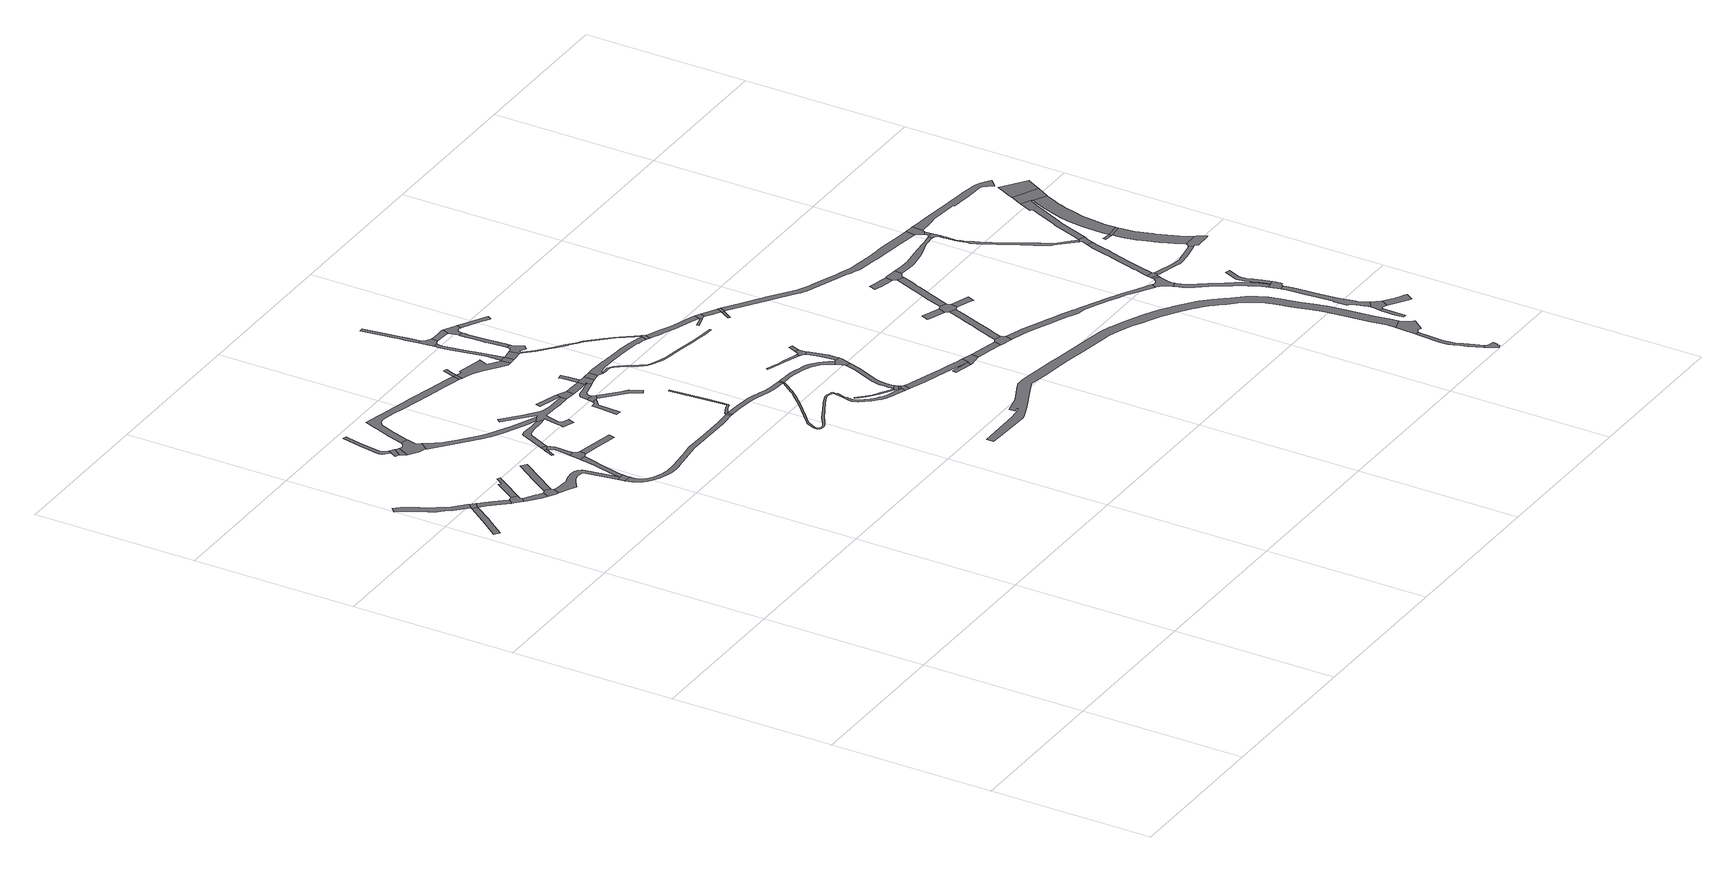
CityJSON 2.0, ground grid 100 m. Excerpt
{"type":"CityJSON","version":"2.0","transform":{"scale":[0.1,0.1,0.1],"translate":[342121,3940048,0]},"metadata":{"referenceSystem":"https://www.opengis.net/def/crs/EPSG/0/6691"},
"CityObjects":{
"road1":{"type":"Road","attributes":{"RoadStructureAttribute.sectionType":"1"},"geometry":[{"type":"MultiSurface","lod":"1","boundaries":[[[0,1,2,3,4,5,6,7,8,9,10,11,12,13,14,15,16,17,18,19,20,21,22,23,24]]]}]},
"road2":{"type":"Road","attributes":{"RoadStructureAttribute.sectionType":"1"},"geometry":[{"type":"MultiSurface","lod":"1","boundaries":[[[25,26,27,28,29,30,31,32,33,34,35,36,37,38,39,40,31,41]]]}]},
"road3":{"type":"Road","geometry":[{"type":"MultiSurface","lod":"1","boundaries":[[[31,40,24,23,41]]]}]},
"road4":{"type":"Road","geometry":[{"type":"MultiSurface","lod":"1","boundaries":[[[42,43,44,36,35,45,46,47,48]]]}]},
"road5":{"type":"Road","attributes":{"RoadStructureAttribute.sectionType":"1"},"geometry":[{"type":"MultiSurface","lod":"1","boundaries":[[[47,49,50,51,52,53,54,55,56,48]]]}]},
"road6":{"type":"Road","attributes":{"RoadStructureAttribute.sectionType":"1"},"geometry":[{"type":"MultiSurface","lod":"1","boundaries":[[[57,58,59,60,61,44,43]]]}]},
"road7":{"type":"Road","geometry":[{"type":"MultiSurface","lod":"1","boundaries":[[[62,53,52,63,64,65,66,67,68]]]}]},
"road8":{"type":"Road","attributes":{"RoadStructureAttribute.sectionType":"1"},"geometry":[{"type":"MultiSurface","lod":"1","boundaries":[[[69,70,71,72,73,74,75,76,77,78,79,80,81,82,66,65,83,84,85,86,87,88,89,90,91,92,93,94,95]]]}]},
"road9":{"type":"Road","attributes":{"RoadStructureAttribute.sectionType":"1"},"geometry":[{"type":"MultiSurface","lod":"1","boundaries":[[[67,96,97,98,99,100,101,68]]]}]},
"road10":{"type":"Road","attributes":{"RoadStructureAttribute.sectionType":"1"},"geometry":[{"type":"MultiSurface","lod":"1","boundaries":[[[102,103,104,105,106,107,108]]]}]},
"road11":{"type":"Road","geometry":[{"type":"MultiSurface","lod":"1","boundaries":[[[107,109,110,111,108]]]}]},
"road12":{"type":"Road","geometry":[{"type":"MultiSurface","lod":"1","boundaries":[[[112,113,114,69,95,94,115]]]}]},
"road13":{"type":"Road","attributes":{"RoadStructureAttribute.sectionType":"1"},"geometry":[{"type":"MultiSurface","lod":"1","boundaries":[[[102,116,117,118,119,120,121,122,123,124,125,126,127,128,103]]]}]},
"road14":{"type":"Road","geometry":[{"type":"MultiSurface","lod":"1","boundaries":[[[129,130,131,132,133,134,135,136,137,110,109,138,139,140,141]]]}]},
"road15":{"type":"Road","attributes":{"RoadStructureAttribute.sectionType":"1"},"geometry":[{"type":"MultiSurface","lod":"1","boundaries":[[[142,143,69,114,144,145,146,147,148]]]}]},
"road16":{"type":"Road","attributes":{"RoadStructureAttribute.sectionType":"1"},"geometry":[{"type":"MultiSurface","lod":"1","boundaries":[[[149,150,151,152,153,154,155]]]}]},
"road17":{"type":"Road","geometry":[{"type":"MultiSurface","lod":"1","boundaries":[[[156,157,148,147,158,159,160,161,162,163]]]}]},
"road18":{"type":"Road","attributes":{"RoadStructureAttribute.sectionType":"1"},"geometry":[{"type":"MultiSurface","lod":"1","boundaries":[[[164,165,166,167,156,163,168,169,170,171,172,155]]]}]},
"road19":{"type":"Road","geometry":[{"type":"MultiSurface","lod":"1","boundaries":[[[172,173,174,149,155]]]}]},
"road20":{"type":"Road","attributes":{"function":"3","RoadStructureAttribute.sectionType":"1"},"geometry":[{"type":"MultiSurface","lod":"1","boundaries":[[[175,176,177,178,179,180,181,182,183,184,141,140,185,186,187,188,189,190,191,192,193]]]}]},
"road21":{"type":"Road","attributes":{"RoadStructureAttribute.sectionType":"1"},"geometry":[{"type":"MultiSurface","lod":"1","boundaries":[[[194,195,196,197,160,159]]]}]},
"road22":{"type":"Road","attributes":{"RoadStructureAttribute.sectionType":"1"},"geometry":[{"type":"MultiSurface","lod":"1","boundaries":[[[198,199,200,201,202,203,204,205,206,207,208,209,210,211,212,213,214,215,174,173]]]}]},
"road23":{"type":"Road","attributes":{"RoadStructureAttribute.sectionType":"1"},"geometry":[{"type":"MultiSurface","lod":"1","boundaries":[[[216,217,218,219,220,221,222,223,224,225,226,227,228,229,230,231,232,233,234,235,236,237,238,239,240,241,242,243,244,245,246,247,248,249,250,251,252,253,254,255,256,257,258,259,260,261,262,263,264,265,266,267,112,115]]]}]},
"road24":{"type":"Road","attributes":{"RoadStructureAttribute.sectionType":"1"},"geometry":[{"type":"MultiSurface","lod":"1","boundaries":[[[268,269,270,271,272,273,274,275,276,277,278,279,134,133,280,281,282,283,284,285,286,287,288,289,290,291,292,293,294,295]]]}]},
"road25":{"type":"Road","geometry":[{"type":"MultiSurface","lod":"1","boundaries":[[[192,296,205,204,297,298,299,300,301,302,303,304,305,306,307,308,309,310,311,312,313,314,315,316,317,318,319,320,321,322,323,324,193]]]}]},
"road26":{"type":"Road","geometry":[{"type":"MultiSurface","lod":"1","boundaries":[[[325,326,327,328,329,330,331,332,333]]]}]},
"road27":{"type":"Road","attributes":{"RoadStructureAttribute.sectionType":"1"},"geometry":[{"type":"MultiSurface","lod":"1","boundaries":[[[334,335,336,337,338,339,340,341,342,343]]]}]},
"road28":{"type":"Road","geometry":[{"type":"MultiSurface","lod":"1","boundaries":[[[344,345,346,343,342,347,348]]]}]},
"road29":{"type":"Road","geometry":[{"type":"MultiSurface","lod":"1","boundaries":[[[349,325,333,314,313,350,351,352]]]}]},
"road30":{"type":"Road","geometry":[{"type":"MultiSurface","lod":"1","boundaries":[[[353,242,241,354,355]]]}]},
"road31":{"type":"Road","geometry":[{"type":"MultiSurface","lod":"1","boundaries":[[[295,294,356,357,358]]]}]},
"road32":{"type":"Road","attributes":{"RoadStructureAttribute.sectionType":"1"},"geometry":[{"type":"MultiSurface","lod":"1","boundaries":[[[359,360,361,362,363,364,346,345,365,366,367,368,369,370,371]]]}]},
"road33":{"type":"Road","attributes":{"RoadStructureAttribute.sectionType":"1"},"geometry":[{"type":"MultiSurface","lod":"1","boundaries":[[[347,372,373,374,375,376,377,378,379,380,381,348]]]}]},
"road34":{"type":"Road","attributes":{"function":"3","RoadStructureAttribute.sectionType":"1"},"geometry":[{"type":"MultiSurface","lod":"1","boundaries":[[[351,382,383,384,385,386,387,352]]]}]},
"road35":{"type":"Road","geometry":[{"type":"MultiSurface","lod":"1","boundaries":[[[357,388,389,390,391,358]]]}]},
"road36":{"type":"Road","attributes":{"RoadStructureAttribute.sectionType":"1"},"geometry":[{"type":"MultiSurface","lod":"1","boundaries":[[[392,393,394,395,396,397,398,399,400,401,402,403,404,405,406,407,353,355]]]}]},
"road37":{"type":"Road","attributes":{"RoadStructureAttribute.sectionType":"1"},"geometry":[{"type":"MultiSurface","lod":"1","boundaries":[[[408,409,410,411,412,413,357,356,414,415,416,417,418,419,420]]]}]},
"road38":{"type":"Road","geometry":[{"type":"MultiSurface","lod":"1","boundaries":[[[421,422,423,424,425,385,384,426,359,371]]]}]},
"road39":{"type":"Road","geometry":[{"type":"MultiSurface","lod":"1","boundaries":[[[427,428,429,430,385,425]]]}]},
"road40":{"type":"Road","attributes":{"RoadStructureAttribute.sectionType":"1"},"geometry":[{"type":"MultiSurface","lod":"1","boundaries":[[[354,431,432,433,434,435,436,437,438,439,440,441,442,443,444,445,446,447,448,449,450,451,452,453,454,455,456,457,458,459,460,355]]]}]},
"road41":{"type":"Road","geometry":[{"type":"MultiSurface","lod":"1","boundaries":[[[461,462,463,464,422,421]]]}]},
"road42":{"type":"Road","attributes":{"RoadStructureAttribute.sectionType":"1"},"geometry":[{"type":"MultiSurface","lod":"1","boundaries":[[[465,466,467,468,469,470,471,472,473,474,475,476,477,478,479,480,481,482,483,484,485,486,487,488,489,490,491,492,493,494,495,496,497,498,499,500,501,502,503,504,505,506,507,508,509,510,511,512,513,514,447,515,516,517,518,519,520,521,522,523,524,525,526,527,528,529,530,531,532,533,534,535,536,537,538,539,540,541,542,543,544,545,546,547,548,549,550,551,552,553,554,555,556,557,558,559,560,561,562,563,564]]]}]},
"road43":{"type":"Road","geometry":[{"type":"MultiSurface","lod":"1","boundaries":[[[565,566,567,568,408,420]]]}]},
"road44":{"type":"Road","attributes":{"RoadStructureAttribute.sectionType":"1"},"geometry":[{"type":"MultiSurface","lod":"1","boundaries":[[[567,569,570,571,572,573,574,575,576,577,578,579,580,581,582,583,584,585,568]]]}]},
"road45":{"type":"Road","geometry":[{"type":"MultiSurface","lod":"1","boundaries":[[[586,587,567,566,588]]]}]},
"road46":{"type":"Road","geometry":[{"type":"MultiSurface","lod":"1","boundaries":[[[589,579,578,590,591,592,593,594,595,596]]]}]},
"road47":{"type":"Road","attributes":{"RoadStructureAttribute.sectionType":"1"},"geometry":[{"type":"MultiSurface","lod":"1","boundaries":[[[597,598,599,600,601,602,603,604,605,606,607,608,609,610,611,612]]]}]},
"road48":{"type":"Road","attributes":{"RoadStructureAttribute.sectionType":"1"},"geometry":[{"type":"MultiSurface","lod":"1","boundaries":[[[595,613,614,615,616,617,618,619,620,621,596]]]}]},
"road49":{"type":"Road","geometry":[{"type":"MultiSurface","lod":"1","boundaries":[[[448,447,514,622,623]]]}]},
"road50":{"type":"Road","attributes":{"RoadStructureAttribute.sectionType":"1"},"geometry":[{"type":"MultiSurface","lod":"1","boundaries":[[[624,625,626,627,628,593,592,629,630,631]]]}]},
"road51":{"type":"Road","attributes":{"RoadStructureAttribute.sectionType":"1"},"geometry":[{"type":"MultiSurface","lod":"1","boundaries":[[[632,633,634,635,636,637,638,639,640,641,642,643,644,645,646,647,648]]]}]},
"road52":{"type":"Road","attributes":{"function":"3","RoadStructureAttribute.sectionType":"1"},"geometry":[{"type":"MultiSurface","lod":"1","boundaries":[[[649,650,462,461,651,652,653,654,655,656,657,658,659,660,661,662,663,664,665,666,667,668,669,670,671,672,673,674,675,676,677,678,679,680,681,682]]]}]},
"road53":{"type":"Road","geometry":[{"type":"MultiSurface","lod":"1","boundaries":[[[683,684,685,597,612,686,687]]]}]},
"road54":{"type":"Road","attributes":{"RoadStructureAttribute.sectionType":"1"},"geometry":[{"type":"MultiSurface","lod":"1","boundaries":[[[688,683,687,689]]]}]},
"road55":{"type":"Road","geometry":[{"type":"MultiSurface","lod":"1","boundaries":[[[465,564,690,691,692,693,688,689]]]}]},
"road56":{"type":"Road","geometry":[{"type":"MultiSurface","lod":"1","boundaries":[[[647,694,695,696,697,698,699,700,701,624,631,702,703,648]]]}]},
"road57":{"type":"Road","attributes":{"RoadStructureAttribute.sectionType":"1"},"geometry":[{"type":"MultiSurface","lod":"1","boundaries":[[[622,704,705,706,707,708,709,710,711,712,713,714,715,716,717,718,719,720,721,722,723,724,725,726,727,728,729,730,623]]]}]},
"road58":{"type":"Road","attributes":{"RoadStructureAttribute.sectionType":"1"},"geometry":[{"type":"MultiSurface","lod":"1","boundaries":[[[731,732,733,734,735,736,737,738,739,740,741,742,743,744,745,746,747,748,749,750,751,752,753,754,755,756,757,758,759,760,761,762,763,764,765,766,641,640,767,768,586,588]]]}]},
"road59":{"type":"Road","attributes":{"RoadStructureAttribute.sectionType":"1"},"geometry":[{"type":"MultiSurface","lod":"1","boundaries":[[[653,769,770,771,772,773,774,775,776,777,778,779,780,781,782,783,784,785,786,787,788,789,790,791,792,793,794,795,796,797,798,799,800,801,802,803,804,805,806,807,808,809,810,811,812,813,814,815,816,817,818,654]]]}]},
"road60":{"type":"Road","attributes":{"RoadStructureAttribute.sectionType":"1"},"geometry":[{"type":"MultiSurface","lod":"1","boundaries":[[[819,820,821,822,823,824,825,826,685,684,827,828,829,830,831,832,833,834,835,836,837]]]}]},
"road61":{"type":"Road","attributes":{"RoadStructureAttribute.sectionType":"1"},"geometry":[{"type":"MultiSurface","lod":"1","boundaries":[[[838,839,840,841,842,843,844,845,846,847,848,849,850,851]]]}]},
"road62":{"type":"Road","attributes":{"RoadStructureAttribute.sectionType":"1"},"geometry":[{"type":"MultiSurface","lod":"1","boundaries":[[[852,853,854,855,856,857,858,859,860,861,862,863,699,698]]]}]},
"road63":{"type":"Road","attributes":{"RoadStructureAttribute.sectionType":"1"},"geometry":[{"type":"MultiSurface","lod":"1","boundaries":[[[864,865,866,867,868,869,870,692,691,871,872,873,874,875,876]]]}]},
"road64":{"type":"Road","geometry":[{"type":"MultiSurface","lod":"1","boundaries":[[[836,877,878,879,880,881,882,883,884,717,716,885,886,837]]]}]},
"road65":{"type":"Road","geometry":[{"type":"MultiSurface","lod":"1","boundaries":[[[887,888,747,746,889,669,668,890]]]}]},
"road66":{"type":"Road","attributes":{"RoadStructureAttribute.sectionType":"1"},"geometry":[{"type":"MultiSurface","lod":"1","boundaries":[[[880,891,892,893,894,895,896,897,898,899,900,901,902,903,904,881]]]}]},
"road67":{"type":"Road","geometry":[{"type":"MultiSurface","lod":"1","boundaries":[[[905,906,907,838,851,908,909,898,897,910,911,912,913]]]}]},
"road68":{"type":"Road","geometry":[{"type":"MultiSurface","lod":"1","boundaries":[[[912,914,915,916,913]]]}]},
"road69":{"type":"Road","geometry":[{"type":"MultiSurface","lod":"1","boundaries":[[[917,918,919,920]]]}]},
"road70":{"type":"Road","attributes":{"function":"3","RoadStructureAttribute.sectionType":"1"},"geometry":[{"type":"MultiSurface","lod":"1","boundaries":[[[921,922,923,924,925,926,927,928,929,930,931,932,933,934,887,890]]]}]},
"road71":{"type":"Road","geometry":[{"type":"MultiSurface","lod":"1","boundaries":[[[864,876,920,919,935,936,937,938,939,940]]]}]},
"road72":{"type":"Road","geometry":[{"type":"MultiSurface","lod":"1","boundaries":[[[941,942,943,944]]]}]},
"road73":{"type":"Road","attributes":{"RoadStructureAttribute.sectionType":"1"},"geometry":[{"type":"MultiSurface","lod":"1","boundaries":[[[945,946,947,948,949,950,951,952,953,954,955,956,957,958,959,960,961,962,963,964,965,966,967,968,969,970,971,972,973,974,975,976,977,978,979,980,981,982,983,984,985,986,987,988,989,990,991,992,993,994,995,996,997,998,999,1000,1001,1002,1003,1004,1005,1006,1007,1008,1009,1010,1011,1012,1013,1014,1015,1016,1017,1018,1019,1020,1021,1022,1023,1024,1025,1026,1027,1028,1029,1030,1031,1032,1033,1034,1035,1036,1037,1038,1039,1040]]]}]},
"road74":{"type":"Road","geometry":[{"type":"MultiSurface","lod":"1","boundaries":[[[1041,1042,1043,1044,927,926,1045,1046,941,944]]]}]},
"road75":{"type":"Road","attributes":{"RoadStructureAttribute.sectionType":"1"},"geometry":[{"type":"MultiSurface","lod":"1","boundaries":[[[939,1047,1048,1049,1050,1051,1052,1053,1054,1055,1056,940]]]}]},
"road76":{"type":"Road","geometry":[{"type":"MultiSurface","lod":"1","boundaries":[[[1057,1058,1059,1060,1061,1062,1063,1064]]]}]},
"road77":{"type":"Road","attributes":{"function":"3","RoadStructureAttribute.sectionType":"1"},"geometry":[{"type":"MultiSurface","lod":"1","boundaries":[[[1065,1066,1044,1043,1067,1068,1069]]]}]},
"road78":{"type":"Road","geometry":[{"type":"MultiSurface","lod":"1","boundaries":[[[1070,1071,1072,1065,1069,1073,1074,1057,1064]]]}]},
"road79":{"type":"Road","geometry":[{"type":"MultiSurface","lod":"1","boundaries":[[[1075,1052,1051,1076,1077,1078,1079]]]}]},
"road80":{"type":"Road","attributes":{"RoadStructureAttribute.sectionType":"1"},"geometry":[{"type":"MultiSurface","lod":"1","boundaries":[[[1080,1081,1082,1083,1084,1085,1086,1087,1088,1089,1090,1091,1092,1075,1079]]]}]},
"road81":{"type":"Road","geometry":[{"type":"MultiSurface","lod":"1","boundaries":[[[1093,1094,1095,1096,1097]]]}]},
"road82":{"type":"Road","geometry":[{"type":"MultiSurface","lod":"1","boundaries":[[[1086,1085,1098,1099,1100,1101,1093,1097]]]}]},
"road83":{"type":"Road","geometry":[{"type":"MultiSurface","lod":"1","boundaries":[[[1098,1102,1103,1104,1099]]]}]},
"road84":{"type":"Road","attributes":{"RoadStructureAttribute.sectionType":"1"},"geometry":[{"type":"MultiSurface","lod":"1","boundaries":[[[1105,1106,1107,1108,1109,1110,1111,1112,1113,1114,1115,1116,1117,1118,1119,1120,1121,1122,1078,1077,1123,1124,1125,1126,1127,1128,1129,1130,1131,1132,1133,1134,1135,1136,1137,1138,1139,1140,1141,1142]]]}]},
"road85":{"type":"Road","attributes":{"RoadStructureAttribute.sectionType":"1"},"geometry":[{"type":"MultiSurface","lod":"1","boundaries":[[[1143,1144,1145,1146,1147,1148,1149,1150,1151,1101,1100,1152,1153,1154,1155,1156,1157,1158,1159]]]}]},
"road86":{"type":"Road","geometry":[{"type":"MultiSurface","lod":"1","boundaries":[[[1160,1161,1162,1163,1164,1165,1166,1167,1168]]]}]},
"road87":{"type":"Road","attributes":{"function":"3","RoadStructureAttribute.sectionType":"1"},"geometry":[{"type":"MultiSurface","lod":"1","boundaries":[[[1071,1169,1170,1171,1172,1173,1174,1175,1176,1177,1178,1179,1180,1181,1182,1183,1184,1185,1186,1187,1188,1189,1190,1191,1192,1193,1194,1195,1196,1197,1198,1199,1200,1201,1202,1203,1204,1205,1206,1207,1208,1209,1210,1211,1212,1213,1214,1215,1216,1072]]]}]},
"road88":{"type":"Road","geometry":[{"type":"MultiSurface","lod":"1","boundaries":[[[1217,1218,1219,1220,1221,1222,1160,1168,1143,1159]]]}]},
"road89":{"type":"Road","geometry":[{"type":"MultiSurface","lod":"1","boundaries":[[[1223,1224,1225,1226,1227,1228,1229,1230,1231,1232,1233,1234,1235]]]}]},
"road90":{"type":"Road","attributes":{"RoadStructureAttribute.sectionType":"1"},"geometry":[{"type":"MultiSurface","lod":"1","boundaries":[[[1236,1237,1238,1239,1240,1241,1242,1243,1244,1229,1228,1245,1246,1247,1248,1249,1250,1251,1252,1253]]]}]},
"road91":{"type":"Road","geometry":[{"type":"MultiSurface","lod":"1","boundaries":[[[1254,1236,1253,1255,1256,1257,1258,1259,1260,1261,1262,1040,1039]]]}]},
"road92":{"type":"Road","attributes":{"RoadStructureAttribute.sectionType":"1"},"geometry":[{"type":"MultiSurface","lod":"1","boundaries":[[[1263,1264,1265,1266,1267,1268,1269]]]}]},
"road93":{"type":"Road","attributes":{"RoadStructureAttribute.sectionType":"1"},"geometry":[{"type":"MultiSurface","lod":"1","boundaries":[[[1270,1271,1272,1273,1274,1275,1219,1218,1276,1277,1278,1279,1280,1281,1282,1283,1284,1285]]]}]},
"road94":{"type":"Road","geometry":[{"type":"MultiSurface","lod":"1","boundaries":[[[1286,1287,1288,1289,1290,1291,1292,1293,1294,1295,1296,1297,1298,1299,1300,1301,1142,1141]]]}]},
"road95":{"type":"Road","geometry":[{"type":"MultiSurface","lod":"1","boundaries":[[[1302,1303,1304,1305,1306,1307,1263,1269,1308,1309,1310,1311]]]}]},
"road96":{"type":"Road","attributes":{"RoadStructureAttribute.sectionType":"1"},"geometry":[{"type":"MultiSurface","lod":"1","boundaries":[[[1312,1313,1314,1315,1316,1317,1318,1319,1320,1321,1322,1323,1324,1325,1326,1327,1291,1290,1328,1329,1330,1331,1332,1333,1334,1335,1336,1337,1338,1339,1340,1341]]]}]},
"road97":{"type":"Road","attributes":{"RoadStructureAttribute.sectionType":"1"},"geometry":[{"type":"MultiSurface","lod":"1","boundaries":[[[1342,1296,1295,1343,1344,1345]]]}]},
"road98":{"type":"Road","attributes":{"RoadStructureAttribute.sectionType":"1"},"geometry":[{"type":"MultiSurface","lod":"1","boundaries":[[[1346,1347,1348,1349,1350,1351,1352,1353,1354,1355,1356,1357,1305,1304,1358,1359,1360,1361,1362,1363,1364,1365,1366,1367]]]}]},
"road99":{"type":"Road","geometry":[{"type":"MultiSurface","lod":"1","boundaries":[[[1368,1369,1370,1371,1372,1373,1342,1345]]]}]},
"road100":{"type":"Road","geometry":[{"type":"MultiSurface","lod":"1","boundaries":[[[1374,1375,1376,1312,1341,1377,1346,1367,1378,1379,1380,1381]]]}]},
"road101":{"type":"Road","attributes":{"RoadStructureAttribute.sectionType":"1"},"geometry":[{"type":"MultiSurface","lod":"1","boundaries":[[[1382,1383,1384,1385,1386,1387,1388,1302,1311]]]}]},
"road102":{"type":"Road","attributes":{"RoadStructureAttribute.sectionType":"1"},"geometry":[{"type":"MultiSurface","lod":"1","boundaries":[[[1389,1390,1391,1392,1393,1394,1395,1396,1397,1398,1399,1400,1401,1402,1403,1404,1405,1406,1407,1408,1409,1374,1381]]]}]},
"road103":{"type":"Road","attributes":{"RoadStructureAttribute.sectionType":"1"},"geometry":[{"type":"MultiSurface","lod":"1","boundaries":[[[1410,1411,1412,1413,1414,1415,1416,1417,1418,1373,1372,1419,1420,1421,1422,1423,1424,1425,1426,1427,1428,1429]]]}]},
"road104":{"type":"Road","geometry":[{"type":"MultiSurface","lod":"1","boundaries":[[[1284,1430,1431,1432,1433,1434,1435,1436,1437,1438,1285]]]}]},
"road105":{"type":"Road","attributes":{"RoadStructureAttribute.sectionType":"1"},"geometry":[{"type":"MultiSurface","lod":"1","boundaries":[[[1439,1437,1436,1440,1441,1442]]]}]},
"road106":{"type":"Road","geometry":[{"type":"MultiSurface","lod":"1","boundaries":[[[1443,1444,1445,1188,1187,1446,1442,1441,1447,1448]]]}]},
"road107":{"type":"Road","attributes":{"RoadStructureAttribute.sectionType":"1"},"geometry":[{"type":"MultiSurface","lod":"1","boundaries":[[[1449,1450,1451,1452,1453,1454,1455,1456,1457,1369,1368,1458,1459,1460,1461,1462,1463,1464,1465,1466,1467,1468]]]}]},
"road108":{"type":"Road","attributes":{"RoadStructureAttribute.sectionType":"1"},"geometry":[{"type":"MultiSurface","lod":"1","boundaries":[[[1469,1470,1471,1472,1473,1474,1475,1476,1477,1478,1479,1480,1481,1482,1483,1484,1433,1432,1485,1486,1487,1488,1489,1490,1491,1492,1493,1494,1495,1496,1497,1498,1499,1500,1501,1502,1503,1504,1505]]]}]},
"road109":{"type":"Road","geometry":[{"type":"MultiSurface","lod":"1","boundaries":[[[1428,1506,1507,1508,1509,1510,1469,1505,1511,1429]]]}]},
"road110":{"type":"Road","geometry":[{"type":"MultiSurface","lod":"1","boundaries":[[[1512,1513,1514,1515,1516]]]}]},
"road111":{"type":"Road","geometry":[{"type":"MultiSurface","lod":"1","boundaries":[[[1517,1516,1515,1518,1519]]]}]},
"road112":{"type":"Road","attributes":{"function":"3","RoadStructureAttribute.sectionType":"1"},"geometry":[{"type":"MultiSurface","lod":"1","boundaries":[[[1518,1520,1521,1522,1523,1524,1525,1526,1527,1528,1529,1530,1531,1532,1533,1534,1535,1536,1537,1538,1539,1540,1541,1519]]]}]},
"road113":{"type":"Road","geometry":[{"type":"MultiSurface","lod":"1","boundaries":[[[1542,1543,1544,1545,1532,1531,1546,1547,1548,1468,1467,1549,1550,1551]]]}]},
"road114":{"type":"Road","attributes":{"RoadStructureAttribute.sectionType":"1"},"geometry":[{"type":"MultiSurface","lod":"1","boundaries":[[[1552,1553,1554,1555,1556,1557,1558,1559,1560,1509,1508,1561,1562,1563,1564,1565,1566,1567,1568]]]}]},
"road115":{"type":"Road","attributes":{"function":"3","RoadStructureAttribute.sectionType":"1"},"geometry":[{"type":"MultiSurface","lod":"1","boundaries":[[[1569,1570,1571,1572,1573,1574,1575,1576,1577,1578,1579,1580,1581,1582,1583,1584,1448,1447,1585,1586,1587,1588,1589,1590,1591,1592,1593,1594,1595,1596,1597,1598,1599]]]}]},
"road116":{"type":"Road","attributes":{"function":"3","RoadStructureAttribute.sectionType":"1"},"geometry":[{"type":"MultiSurface","lod":"1","boundaries":[[[1600,1601,1602,1603,1604,1605,1606,1607,1608,1609,1610,1611,1612,1516,1517,1613,1614,1615,1616,1617,1618,1619,1620,1621,1622,1623]]]}]},
"road117":{"type":"Road","geometry":[{"type":"MultiSurface","lod":"1","boundaries":[[[1624,1625,1626,1627,1568,1567,1628,1629,1600,1623]]]}]},
"road118":{"type":"Road","attributes":{"RoadStructureAttribute.sectionType":"1"},"geometry":[{"type":"MultiSurface","lod":"1","boundaries":[[[1630,1631,1632,1626,1625,1633,1634,1635]]]}]}
},
"vertices":[
[270,4018,0],[207,4078,0],[192,4096,0],[179,4112,0],[159,4143,0],[134,4184,0],[111,4228,0],[88,4274,0],[66,4308,0],[61,4315,0],[47,4334,0],[32,4352,0],[4,4323,0],[16,4309,0],[33,4285,0],[52,4251,0],[54,4246,0],[73,4208,0],[95,4161,0],[120,4118,0],[132,4105,0],[147,4088,0],[177,4051,0],[248,3982,0],[278,4010,0],
[162,3862,0],[135,3827,0],[61,3731,0],[92,3708,0],[165,3804,0],[192,3839,0],[274,3954,0],[307,3921,0],[326,3900,0],[401,3817,0],[402,3816,0],[430,3845,0],[370,3911,0],[337,3948,0],[308,3977,0],[304,3982,0],[244,3976,0],
[476,3806,0],[488,3825,0],[455,3848,0],[412,3807,0],[449,3770,0],[452,3767,0],[478,3793,0],
[465,3753,0],[501,3724,0],[539,3699,0],[565,3684,0],[586,3719,0],[560,3736,0],[545,3746,0],[489,3782,0],
[569,3946,0],[608,4005,0],[592,4016,0],[559,3968,0],[543,3979,0],
[606,3727,0],[587,3670,0],[614,3655,0],[627,3650,0],[647,3692,0],[646,3710,0],[612,3735,0],
[943,3449,0],[929,3540,0],[913,3647,0],[906,3664,0],[888,3682,0],[872,3692,0],[860,3695,0],[844,3696,0],[800,3691,0],[772,3683,0],[755,3677,0],[741,3676,0],[684,3681,0],[656,3687,0],[687,3620,0],[733,3598,0],[750,3611,0],[772,3626,0],[803,3643,0],[831,3651,0],[859,3650,0],[875,3648,0],[884,3639,0],[900,3535,0],[913,3443,0],[914,3442,0],[943,3448,0],
[659,3730,0],[717,3816,0],[810,3952,0],[776,3976,0],[683,3841,0],[614,3738,0],
[563,4677,0],[547,4655,0],[543,4649,0],[527,4617,0],[535,4614,0],[551,4606,0],[589,4658,0],
[573,4569,0],[614,4642,0],[605,4646,0],
[970,3402,0],[970,3408,0],[973,3444,0],[921,3403,0],
[561,4678,0],[548,4692,0],[539,4705,0],[536,4724,0],[552,4835,0],[564,4892,0],[578,4954,0],[552,4959,0],[530,4841,0],[509,4726,0],[506,4706,0],[510,4690,0],[520,4677,0],
[705,4579,0],[701,4595,0],[709,4624,0],[715,4649,0],[715,4650,0],[668,4661,0],[661,4649,0],[646,4639,0],[629,4633,0],[634,4528,0],[672,4518,0],[678,4513,0],[719,4561,0],
[983,3630,0],[949,3486,0],[978,3481,0],[1012,3623,0],[1015,3634,0],[1039,3725,0],[1002,3731,0],
[990,3949,0],[983,3935,0],[976,3921,0],[959,3886,0],[973,3879,0],[995,3923,0],[1005,3942,0],
[1013,3799,0],[1005,3748,0],[1050,3729,0],[1067,3735,0],[1075,3774,0],[1065,3776,0],[1049,3797,0],[1047,3800,0],
[1011,3928,0],[1019,3910,0],[1021,3896,0],[1016,3840,0],[1046,3839,0],[1051,3896,0],[1048,3918,0],[1038,3941,0],[1032,3954,0],
[1034,3962,0],[1003,3977,0],
[1208,4197,0],[1124,4235,0],[1049,4271,0],[997,4300,0],[958,4328,0],[886,4383,0],[851,4410,0],[787,4467,0],[760,4501,0],[741,4525,0],[688,4503,0],[828,4382,0],[936,4298,0],[977,4268,0],[1032,4238,0],[1108,4201,0],[1195,4163,0],[1240,4146,0],[1283,4164,0],
[1171,3714,0],[1301,3688,0],[1309,3727,0],[1181,3753,0],
[1094,4089,0],[1108,4099,0],[1122,4104,0],[1136,4107,0],[1153,4109,0],[1229,4109,0],[1271,4114,0],[1231,4138,0],[1209,4137,0],[1175,4137,0],[1167,4138,0],[1124,4141,0],[1106,4141,0],[1089,4139,0],[1080,4135,0],[1070,4120,0],[1059,4096,0],[1004,3980,0],
[931,3364,0],[941,3341,0],[950,3329,0],[961,3310,0],[974,3295,0],[997,3278,0],[1015,3266,0],[1043,3253,0],[1067,3243,0],[1086,3238,0],[1107,3231,0],[1128,3226,0],[1155,3225,0],[1173,3225,0],[1197,3224,0],[1236,3230,0],[1300,3238,0],[1331,3243,0],[1412,3253,0],[1426,3254,0],[1445,3253,0],[1560,3251,0],[1721,3249,0],[1752,3251,0],[1804,3254,0],[1822,3255,0],[1820,3285,0],[1736,3280,0],[1721,3279,0],[1560,3281,0],[1482,3282,0],[1446,3283,0],[1426,3284,0],[1409,3283,0],[1327,3272,0],[1317,3271,0],[1196,3258,0],[1174,3258,0],[1157,3258,0],[1131,3259,0],[1114,3262,0],[1094,3267,0],[1077,3272,0],[1055,3281,0],[1029,3293,0],[1014,3302,0],[995,3317,0],[986,3328,0],[977,3342,0],[973,3352,0],[969,3367,0],[969,3378,0],
[1412,4783,0],[1385,4791,0],[1261,4820,0],[1114,4858,0],[1050,4872,0],[934,4898,0],[899,4906,0],[866,4914,0],[767,4939,0],[740,4866,0],[734,4849,0],[700,4754,0],[722,4677,0],[742,4740,0],[748,4756,0],[757,4780,0],[783,4851,0],[811,4869,0],[840,4874,0],[924,4856,0],[985,4839,0],[1097,4811,0],[1103,4810,0],[1250,4775,0],[1305,4762,0],[1373,4746,0],[1422,4731,0],[1435,4776,0],
[1239,4141,0],[1286,4119,0],[1283,4101,0],[1266,4023,0],[1266,4005,0],[1261,3985,0],[1330,3961,0],[1343,4000,0],[1310,4013,0],[1301,4025,0],[1296,4042,0],[1312,4101,0],[1319,4127,0],[1359,4125,0],[1410,4123,0],[1426,4122,0],[1458,4120,0],[1530,4119,0],[1531,4157,0],[1460,4157,0],[1418,4160,0],[1388,4162,0],[1359,4168,0],[1340,4177,0],[1253,4247,0],[1151,4333,0],[1132,4310,0],[1233,4225,0],[1299,4165,0],
[1544,4189,0],[1532,4194,0],[1403,4232,0],[1397,4233,0],[1388,4205,0],[1410,4198,0],[1456,4185,0],[1521,4166,0],[1532,4161,0],
[1575,3976,0],[1559,3963,0],[1535,3964,0],[1531,3913,0],[1524,3801,0],[1554,3799,0],[1563,3941,0],[1588,3961,0],[1606,3979,0],[1576,3982,0],
[1636,4006,0],[1628,4016,0],[1580,4021,0],[1619,3980,0],[1640,4002,0],
[1568,4178,0],[1560,4119,0],[1595,4114,0],[1601,4161,0],
[1827,3298,0],[1838,3255,0],[1837,3286,0],
[1442,4725,0],[1456,4770,0],[1436,4776,0],
[1732,4112,0],[1644,4091,0],[1612,4084,0],[1598,4076,0],[1589,4065,0],[1583,4048,0],[1625,4028,0],[1626,4040,0],[1630,4050,0],[1640,4059,0],[1652,4062,0],[1738,4082,0],[1739,4083,0],
[1735,3878,0],[1750,3865,0],[1760,3858,0],[1795,3793,0],[1821,3808,0],[1783,3877,0],[1773,3885,0],[1754,3901,0],[1725,3926,0],[1645,3997,0],
[1610,4113,0],[1674,4111,0],[1719,4115,0],[1716,4158,0],[1674,4159,0],[1666,4159,0],
[1464,4793,0],[1481,4845,0],[1460,4851,0],[1439,4788,0],
[1860,3299,0],[1882,3312,0],[1892,3315,0],[1912,3321,0],[1920,3332,0],[1911,3457,0],[1899,3597,0],[1894,3686,0],[1885,3685,0],[1889,3596,0],[1901,3457,0],[1907,3371,0],[1909,3335,0],[1906,3330,0],[1883,3324,0],[1880,3323,0],
[1712,4633,0],[1640,4686,0],[1660,4740,0],[1651,4741,0],[1498,4772,0],[1490,4759,0],[1479,4714,0],[1520,4699,0],[1566,4666,0],[1652,4604,0],[1691,4577,0],[1712,4578,0],[1716,4579,0],
[1784,4094,0],[1783,4157,0],[1776,4157,0],[1746,4158,0],[1746,4160,0],[1738,4116,0],
[1741,4233,0],[1738,4277,0],[1708,4273,0],[1710,4252,0],
[1849,3256,0],[1856,3256,0],[1919,3252,0],[1962,3247,0],[1990,3244,0],[2023,3240,0],[2025,3240,0],[2027,3239,0],[2044,3236,0],[2071,3227,0],[2094,3219,0],[2101,3217,0],[2143,3205,0],[2183,3194,0],[2197,3193,0],[2235,3188,0],[2267,3187,0],[2268,3217,0],[2237,3218,0],[2189,3224,0],[2152,3234,0],[2110,3246,0],[2091,3252,0],[2081,3256,0],[2051,3265,0],[2028,3270,0],[2025,3270,0],[1994,3274,0],[1927,3281,0],[1922,3281,0],
[1837,4101,0],[1836,4158,0],[1798,4157,0],[1790,4157,0],
[2538,2599,0],[2499,2612,0],[2443,2631,0],[2417,2644,0],[2398,2656,0],[2383,2667,0],[2359,2689,0],[2316,2742,0],[2302,2769,0],[2301,2782,0],[2305,2806,0],[2306,2824,0],[2317,2874,0],[2316,2893,0],[2315,2901,0],[2311,2906,0],[2283,2914,0],[2274,2917,0],[2262,2917,0],[2249,2915,0],[2190,2890,0],[2173,2881,0],[2047,2817,0],[2022,2799,0],[2020,2797,0],[2019,2797,0],[1997,2781,0],[1983,2773,0],[1972,2769,0],[1963,2768,0],[1952,2769,0],[1945,2772,0],[1944,2773,0],[1941,2778,0],[1940,2782,0],[1939,2789,0],[1940,2796,0],[1944,2808,0],[1965,2849,0],[1970,2855,0],[1971,2857,0],[2020,2901,0],[2021,2902,0],[2023,2904,0],[2118,2993,0],[2181,3059,0],[2209,3089,0],[2219,3103,0],[2259,3159,0],[2275,3181,0],[2207,3103,0],[2202,3096,0],[2172,3065,0],[2111,3000,0],[2029,2924,0],[2023,2918,0],[2021,2916,0],[1965,2865,0],[1962,2862,0],[1957,2856,0],[1935,2812,0],[1930,2797,0],[1929,2789,0],[1930,2780,0],[1932,2773,0],[1937,2765,0],[1938,2764,0],[1944,2762,0],[1950,2760,0],[1960,2758,0],[1974,2759,0],[1987,2764,0],[2002,2772,0],[2020,2784,0],[2022,2785,0],[2028,2789,0],[2052,2806,0],[2194,2881,0],[2248,2904,0],[2250,2905,0],[2251,2905,0],[2263,2906,0],[2274,2906,0],[2304,2897,0],[2306,2894,0],[2306,2891,0],[2307,2875,0],[2294,2826,0],[2290,2803,0],[2286,2782,0],[2284,2765,0],[2284,2758,0],[2297,2731,0],[2340,2674,0],[2365,2649,0],[2382,2634,0],[2401,2621,0],[2436,2606,0],[2490,2586,0],[2528,2572,0],
[1759,4582,0],[1760,4582,0],[1755,4637,0],[1712,4638,0],
[1753,4647,0],[1738,4729,0],[1724,4806,0],[1717,4842,0],[1705,4906,0],[1703,4919,0],[1703,4923,0],[1701,4934,0],[1692,4997,0],[1693,5028,0],[1664,5025,0],[1667,4994,0],[1671,4965,0],[1680,4902,0],[1693,4837,0],[1702,4786,0],[1714,4725,0],
[1822,4649,0],[1757,4637,0],[1833,4589,0],
[1662,5051,0],[1702,5034,0],[1706,5036,0],[1725,5041,0],[1728,5080,0],[1703,5097,0],[1681,5123,0],[1656,5121,0],
[2516,2635,0],[2466,2662,0],[2444,2676,0],[2427,2686,0],[2401,2702,0],[2372,2728,0],[2338,2760,0],[2326,2775,0],[2320,2768,0],[2334,2749,0],[2365,2720,0],[2395,2694,0],[2422,2677,0],[2461,2654,0],[2509,2625,0],[2509,2624,0],
[1670,5199,0],[1663,5263,0],[1651,5333,0],[1632,5462,0],[1608,5459,0],[1626,5329,0],[1638,5260,0],[1642,5228,0],[1645,5196,0],
[2278,3185,0],[2279,3216,0],
[1843,5077,0],[1840,5078,0],[1825,5079,0],[1791,5078,0],[1759,5077,0],[1770,5039,0],[1811,5038,0],[1823,5032,0],
[1838,4937,0],[1838,4928,0],[1838,4925,0],[1838,4921,0],[1842,4826,0],[1842,4812,0],[1843,4791,0],[1853,4689,0],[1854,4680,0],[1884,4683,0],[1882,4701,0],[1873,4792,0],[1873,4793,0],[1867,4929,0],[1867,4954,0],[1867,4970,0],[1838,4971,0],
[1864,4158,0],[1859,4158,0],[1854,4096,0],[1870,4088,0],[1876,4087,0],[1878,4097,0],[1876,4104,0],[1884,4108,0],[1933,4112,0],[1939,4113,0],[1995,4111,0],[2031,4109,0],[2035,4109,0],[2038,4109,0],[2078,4107,0],[2149,4101,0],[2236,4086,0],[2250,4083,0],[2280,4076,0],[2305,4067,0],[2318,4101,0],[2291,4110,0],[2264,4117,0],[2215,4127,0],[2202,4130,0],[2146,4138,0],[2096,4142,0],[2064,4145,0],[2038,4147,0],[2036,4147,0],[1992,4151,0],[1979,4153,0],[1930,4157,0],[1876,4158,0],
[2553,2632,0],[2548,2647,0],[2519,2637,0],[2523,2616,0],[2530,2609,0],
[2559,2623,0],[2538,2600,0],
[2530,2571,0],[2561,2560,0],[2577,2604,0],[2562,2617,0],
[1869,4986,0],[1872,4996,0],[1881,5005,0],[1901,5008,0],[1908,5007,0],[1922,5034,0],[1917,5036,0],[1861,5068,0],[1829,5015,0],[1838,4973,0],
[2333,3185,0],[2373,3180,0],[2411,3172,0],[2429,3167,0],[2461,3157,0],[2481,3149,0],[2495,3142,0],[2517,3127,0],[2538,3109,0],[2554,3092,0],[2557,3089,0],[2570,3070,0],[2583,3046,0],[2612,3062,0],[2596,3087,0],[2595,3088,0],[2577,3112,0],[2559,3131,0],[2535,3151,0],[2509,3168,0],[2492,3176,0],[2469,3184,0],[2445,3192,0],[2418,3200,0],[2368,3210,0],[2337,3212,0],[2298,3215,0],
[1836,4586,0],[1844,4576,0],[1895,4524,0],[1976,4454,0],[1981,4451,0],[2039,4405,0],[2041,4403,0],[2090,4365,0],[2111,4348,0],[2190,4269,0],[2249,4206,0],[2269,4177,0],[2293,4145,0],[2299,4137,0],[2316,4113,0],[2319,4107,0],[2327,4113,0],[2312,4135,0],[2307,4142,0],[2259,4208,0],[2200,4274,0],[2118,4356,0],[2084,4382,0],[2041,4416,0],[2039,4418,0],[1987,4459,0],[1976,4468,0],[1901,4531,0],[1854,4581,0],[1843,4593,0],[1854,4600,0],[1891,4582,0],[1916,4607,0],[1904,4628,0],[1886,4660,0],[1884,4682,0],[1850,4663,0],[1843,4653,0],
[1898,4085,0],[1928,4087,0],[1940,4081,0],[1954,4070,0],[1971,4051,0],[1976,4045,0],[1998,4013,0],[2005,4003,0],[2026,3970,0],[2033,3960,0],[2036,3956,0],[2040,3951,0],[2050,3936,0],[2064,3919,0],[2093,3903,0],[2147,3881,0],[2162,3876,0],[2203,3867,0],[2211,3866,0],[2218,3864,0],[2236,3862,0],[2303,3851,0],[2420,3831,0],[2448,3827,0],[2509,3818,0],[2570,3811,0],[2571,3821,0],[2510,3828,0],[2439,3838,0],[2421,3841,0],[2305,3861,0],[2238,3871,0],[2205,3877,0],[2197,3878,0],[2164,3886,0],[2151,3890,0],[2097,3912,0],[2070,3927,0],[2058,3942,0],[2048,3957,0],[2036,3973,0],[2034,3977,0],[2006,4019,0],[2002,4025,0],[1984,4051,0],[1979,4057,0],[1961,4077,0],[1946,4089,0],[1930,4097,0],[1898,4095,0],
[2585,2917,0],[2526,2776,0],[2521,2758,0],[2517,2730,0],[2516,2721,0],[2515,2692,0],[2514,2666,0],[2518,2641,0],[2548,2648,0],[2544,2668,0],[2545,2691,0],[2545,2692,0],[2545,2719,0],[2551,2752,0],[2554,2767,0],[2579,2825,0],[2613,2906,0],[2635,2976,0],[2605,2986,0],
[2576,3277,0],[2554,3283,0],[2475,3305,0],[2435,3315,0],[2417,3322,0],[2392,3331,0],[2362,3343,0],[2354,3332,0],[2376,3323,0],[2392,3317,0],[2431,3304,0],[2472,3293,0],[2553,3265,0],[2568,3258,0],
[1911,5005,0],[1920,5001,0],[2045,4930,0],[2047,4929,0],[2048,4928,0],[2078,4911,0],[2093,4938,0],[2063,4954,0],[2048,4963,0],[2045,4964,0],[1934,5028,0],[1932,5029,0],
[2979,2473,0],[2946,2481,0],[2875,2504,0],[2868,2507,0],[2826,2520,0],[2623,2584,0],[2601,2591,0],[2585,2552,0],[2666,2525,0],[2813,2478,0],[2933,2440,0],[2961,2430,0],[2968,2428,0],
[2640,2989,0],[2641,2992,0],[2653,3038,0],[2656,3059,0],[2625,3062,0],[2622,3060,0],[2619,3059,0],[2616,3059,0],[2587,3040,0],[2599,3008,0],
[2340,4092,0],[2331,4108,0],[2319,4103,0],[2325,4058,0],
[2657,3068,0],[2657,3084,0],[2657,3094,0],[2654,3124,0],[2649,3160,0],[2632,3232,0],[2626,3245,0],[2599,3237,0],[2601,3228,0],[2620,3156,0],[2624,3120,0],[2627,3092,0],[2627,3086,0],[2627,3070,0],
[2591,3284,0],[2587,3279,0],[2584,3277,0],[2585,3251,0],[2592,3245,0],[2622,3257,0],[2620,3271,0],[2622,3292,0],[2596,3299,0],
[2630,3314,0],[2640,3344,0],[2620,3353,0],
[2844,2456,0],[2838,2428,0],[2954,2401,0],[2961,2429,0],
[2354,4044,0],[2377,4035,0],[2428,4014,0],[2482,3990,0],[2590,3952,0],[2645,3931,0],[2658,3967,0],[2648,3971,0],[2602,3987,0],[2582,3994,0],[2495,4024,0],[2442,4048,0],[2391,4069,0],[2369,4078,0],
[2973,2400,0],[2982,2402,0],[2997,2404,0],[3022,2408,0],[3040,2410,0],[3051,2454,0],
[2646,3926,0],[2577,3907,0],[2580,3894,0],[2649,3914,0],
[4518,661,0],[4502,772,0],[4484,930,0],[4468,1044,0],[4451,1119,0],[4433,1184,0],[4421,1234,0],[4409,1299,0],[4393,1368,0],[4371,1423,0],[4338,1478,0],[4303,1519,0],[4285,1539,0],[4263,1566,0],[4262,1567,0],[4218,1618,0],[4167,1672,0],[4101,1724,0],[4045,1766,0],[4039,1770,0],[3973,1812,0],[3891,1856,0],[3831,1884,0],[3775,1913,0],[3684,1948,0],[3682,1949,0],[3615,1970,0],[3531,1986,0],[3409,2006,0],[3264,2029,0],[3184,2042,0],[3076,2058,0],[2999,2070,0],[2949,2078,0],[2912,2078,0],[2902,2076,0],[2885,2071,0],[2872,2064,0],[2871,2064,0],[2745,2005,0],[2705,1995,0],[2635,1980,0],[2639,1943,0],[2670,1950,0],[2671,1945,0],[2669,1942,0],[2654,1935,0],[2572,1924,0],[2292,1924,0],[2292,1879,0],[2384,1875,0],[2512,1870,0],[2590,1867,0],[2602,1869,0],[2650,1889,0],[2700,1908,0],[2709,1912,0],[2747,1927,0],[2834,1968,0],[2928,2012,0],[2932,2012,0],[2939,2014,0],[3053,1996,0],[3194,1974,0],[3254,1965,0],[3365,1947,0],[3520,1922,0],[3587,1909,0],[3599,1907,0],[3663,1887,0],[3749,1854,0],[3800,1827,0],[3866,1793,0],[3919,1765,0],[3941,1753,0],[4001,1715,0],[4063,1673,0],[4121,1626,0],[4159,1586,0],[4170,1574,0],[4199,1540,0],[4213,1524,0],[4253,1477,0],[4285,1440,0],[4313,1394,0],[4331,1348,0],[4345,1286,0],[4357,1221,0],[4370,1168,0],[4388,1103,0],[4404,1032,0],[4419,921,0],[4437,763,0],[4454,652,0],[4454,603,0],[4523,623,0],
[2660,3916,0],[2668,3918,0],[2677,3918,0],[2694,3951,0],[2646,3929,0],[2646,3928,0],
[3046,2409,0],[3089,2399,0],[3135,2388,0],[3201,2372,0],[3215,2368,0],[3227,2413,0],[3207,2417,0],[3128,2436,0],[3100,2443,0],[3065,2451,0],
[2766,3858,0],[2761,3849,0],[2753,3836,0],[2729,3796,0],[2741,3791,0],[2765,3831,0],[2775,3846,0],[2779,3850,0],
[2785,3897,0],[2751,3917,0],[2723,3891,0],[2732,3886,0],[2767,3864,0],
[2781,3853,0],[2783,3854,0],[2803,3886,0],[2768,3864,0],[2768,3861,0],
[3250,2426,0],[3228,2365,0],[3296,2346,0],[3310,2392,0],[3295,2413,0],
[3312,2457,0],[3327,2496,0],[3336,2519,0],[3363,2593,0],[3402,2699,0],[3429,2772,0],[3386,2787,0],[3358,2707,0],[3339,2657,0],[3323,2615,0],[3303,2565,0],[3281,2507,0],[3265,2463,0],
[3387,2851,0],[3274,2894,0],[3258,2852,0],[3268,2848,0],[3371,2809,0],
[3455,2779,0],[3464,2821,0],[3453,2845,0],[3412,2861,0],
[3556,2740,0],[3562,2737,0],[3578,2780,0],
[4115,2027,0],[4039,2072,0],[4015,2084,0],[4013,2085,0],[3930,2125,0],[3889,2144,0],[3775,2198,0],[3756,2208,0],[3740,2215,0],[3709,2231,0],[3699,2236,0],[3681,2245,0],[3611,2275,0],[3582,2288,0],[3536,2307,0],[3459,2338,0],[3423,2353,0],[3398,2363,0],[3383,2323,0],[3443,2298,0],[3564,2248,0],[3585,2239,0],[3660,2205,0],[3690,2192,0],[3723,2175,0],[3777,2164,0],[3786,2162,0],[3802,2155,0],[3826,2143,0],[3852,2131,0],[3878,2119,0],[3920,2099,0],[3978,2071,0],[4025,2048,0],[4061,2026,0],[4100,2002,0],[4178,1952,0],[4196,1981,0],
[3547,3207,0],[3515,3130,0],[3501,3094,0],[3489,3066,0],[3481,3044,0],[3463,2997,0],[3447,2959,0],[3445,2953,0],[3415,2870,0],[3455,2849,0],[3518,3009,0],[3519,3013,0],[3538,3066,0],[3542,3077,0],[3559,3115,0],[3575,3156,0],[3588,3191,0],
[3535,3275,0],[3494,3282,0],[3453,3289,0],[3411,3302,0],[3398,3259,0],[3411,3255,0],[3442,3245,0],[3487,3237,0],[3528,3230,0],
[3006,3704,0],[3026,3689,0],[3127,3618,0],[3163,3593,0],[3200,3574,0],[3238,3556,0],[3355,3512,0],[3458,3474,0],[3482,3464,0],[3495,3458,0],[3525,3448,0],[3530,3443,0],[3535,3440,0],[3552,3437,0],[3598,3428,0],[3679,3417,0],[3685,3416,0],[3898,3386,0],[4018,3369,0],[4024,3428,0],[3985,3433,0],[3920,3442,0],[3828,3454,0],[3796,3457,0],[3752,3460,0],[3685,3467,0],[3606,3478,0],[3561,3486,0],[3548,3489,0],[3534,3491,0],[3502,3500,0],[3485,3506,0],[3468,3512,0],[3435,3523,0],[3368,3546,0],[3351,3553,0],[3273,3584,0],[3252,3590,0],[3217,3607,0],[3182,3625,0],[3148,3648,0],[3049,3718,0],[3027,3734,0],[3013,3745,0],[2978,3769,0],[2960,3780,0],[2919,3806,0],[2848,3855,0],
[3593,3205,0],[3618,3222,0],[3624,3267,0],[3606,3269,0],[3557,3273,0],[3543,3274,0],
[4577,63,0],[4569,64,0],[4548,68,0],[4540,71,0],[4533,77,0],[4527,86,0],[4509,77,0],[4546,5,0],[4565,15,0],[4565,25,0],[4565,28,0],[4568,32,0],[4574,34,0],
[4445,473,0],[4443,454,0],[4442,444,0],[4436,312,0],[4439,263,0],[4445,233,0],[4459,198,0],[4472,160,0],[4509,78,0],[4496,168,0],[4485,199,0],[4483,206,0],[4469,240,0],[4464,267,0],[4461,312,0],[4466,429,0],[4467,442,0],[4469,466,0],
[4450,552,0],[4473,474,0],[4479,480,0],[4489,484,0],[4499,483,0],[4512,477,0],[4570,546,0],[4562,553,0],[4530,603,0],
[4573,767,0],[4568,688,0],[4572,620,0],[4596,621,0],[4595,747,0],[4595,751,0],[4597,766,0],
[3978,3283,0],[3945,3280,0],[3841,3270,0],[3738,3258,0],[3727,3258,0],[3689,3260,0],[3684,3215,0],[3726,3213,0],[3742,3213,0],[3847,3230,0],[3914,3251,0],[3962,3264,0],[3975,3265,0],[4020,3269,0],[4036,3268,0],[4032,3292,0],
[4184,1949,0],[4197,1936,0],[4211,1919,0],[4225,1896,0],[4235,1872,0],[4268,1885,0],[4267,1907,0],[4273,1938,0],[4279,1962,0],[4288,1989,0],[4251,2002,0],[4246,1994,0],[4239,1986,0],[4231,1980,0],[4217,1976,0],[4207,1977,0],
[4666,809,0],[4644,834,0],[4624,860,0],[4579,827,0],[4577,799,0],[4574,775,0],[4603,772,0],[4609,774,0],[4621,770,0],[4636,763,0],
[4516,1427,0],[4498,1488,0],[4489,1507,0],[4481,1526,0],[4475,1537,0],[4475,1538,0],[4466,1554,0],[4436,1604,0],[4408,1646,0],[4355,1723,0],[4325,1767,0],[4310,1789,0],[4295,1811,0],[4284,1830,0],[4276,1849,0],[4271,1868,0],[4239,1861,0],[4253,1823,0],[4263,1799,0],[4283,1771,0],[4285,1767,0],[4328,1705,0],[4380,1628,0],[4402,1596,0],[4437,1537,0],[4440,1533,0],[4445,1523,0],[4467,1476,0],[4484,1432,0],[4486,1421,0],
[4255,2019,0],[4289,1992,0],[4292,2000,0],[4296,2008,0],
[4503,1350,0],[4512,1304,0],[4515,1267,0],[4519,1210,0],[4525,1129,0],[4533,1044,0],[4526,1029,0],[4530,956,0],[4536,948,0],[4552,926,0],[4568,867,0],[4577,843,0],[4617,870,0],[4601,896,0],[4596,912,0],[4590,936,0],[4577,1003,0],[4569,1037,0],[4560,1132,0],[4550,1270,0],[4546,1309,0],[4537,1357,0],
[4302,2010,0],[4310,2036,0],[4306,2037,0],[4303,2041,0],[4303,2043,0],[4264,2053,0],
[4521,1426,0],[4519,1426,0],[4518,1427,0],[4488,1411,0],[4537,1367,0],[4557,1374,0],[4553,1413,0],[4549,1432,0],
[4699,724,0],[4749,692,0],[4766,681,0],[4794,726,0],[4782,735,0],[4758,748,0],[4720,770,0],
[4545,1448,0],[4536,1490,0],[4520,1536,0],[4508,1574,0],[4506,1584,0],[4504,1589,0],[4503,1597,0],[4503,1607,0],[4507,1617,0],[4538,1693,0],[4510,1703,0],[4478,1628,0],[4473,1613,0],[4473,1608,0],[4473,1595,0],[4480,1566,0],[4489,1537,0],[4490,1533,0],[4492,1526,0],[4496,1512,0],[4512,1462,0],
[4377,2462,0],[4370,2433,0],[4349,2359,0],[4343,2340,0],[4320,2264,0],[4304,2205,0],[4289,2149,0],[4288,2143,0],[4271,2081,0],[4310,2072,0],[4324,2123,0],[4351,2224,0],[4365,2275,0],[4381,2329,0],[4385,2339,0],[4395,2371,0],[4409,2419,0],[4417,2448,0],[4431,2490,0],[4393,2504,0],
[4050,3264,0],[4060,3258,0],[4067,3245,0],[4078,3245,0],[4077,3259,0],[4077,3261,0],[4073,3298,0],[4051,3296,0],[4044,3294,0],
[4048,3324,0],[4071,3324,0],[4070,3338,0],[4047,3325,0],
[4064,3423,0],[4056,3424,0],[4029,3428,0],[4035,3347,0],[4077,3355,0],[4083,3422,0],
[4643,2014,0],[4560,1998,0],[4531,1993,0],[4498,1988,0],[4489,1989,0],[4476,1990,0],[4452,1995,0],[4324,2031,0],[4310,2035,0],[4317,2005,0],[4446,1969,0],[4472,1963,0],[4487,1962,0],[4499,1961,0],[4535,1967,0],[4548,1969,0],[4586,1976,0],[4652,1989,0],[4666,1992,0],[4649,2018,0],
[4413,2570,0],[4371,2612,0],[4316,2667,0],[4307,2679,0],[4280,2732,0],[4220,2837,0],[4186,2903,0],[4124,3027,0],[4112,3055,0],[4108,3063,0],[4096,3091,0],[4086,3122,0],[4081,3152,0],[4079,3201,0],[4079,3210,0],[4079,3216,0],[4068,3216,0],[4069,3200,0],[4071,3151,0],[4076,3120,0],[4082,3101,0],[4084,3082,0],[4087,3063,0],[4088,3057,0],[4091,3051,0],[4101,3027,0],[4125,2980,0],[4151,2930,0],[4171,2890,0],[4178,2877,0],[4241,2750,0],[4261,2712,0],[4281,2679,0],[4290,2667,0],[4297,2660,0],[4311,2645,0],[4398,2556,0],
[4447,2537,0],[4448,2538,0],[4457,2556,0],[4418,2571,0],[4415,2569,0],[4408,2545,0],
[4493,2460,0],[4490,2443,0],[4525,2440,0],[4547,2438,0],[4549,2455,0],
[4633,2464,0],[4550,2438,0],[4635,2447,0],
[4554,2404,0],[4558,2363,0],[4568,2314,0],[4569,2308,0],[4572,2299,0],[4581,2266,0],[4597,2216,0],[4602,2200,0],[4611,2175,0],[4615,2164,0],[4641,2097,0],[4666,2041,0],[4760,2044,0],[4725,2120,0],[4678,2244,0],[4675,2254,0],[4658,2305,0],[4653,2326,0],[4650,2335,0],[4649,2339,0],[4641,2392,0],[4638,2419,0],
[4792,1980,0],[4801,1981,0],[4772,2034,0],[4763,2039,0],[4667,2033,0],[4664,2028,0],[4656,2021,0],[4675,1992,0],[4686,1988,0],[4693,1978,0],
[4559,2963,0],[4559,2961,0],[4572,2951,0],[4572,2945,0],[4564,2927,0],[4560,2917,0],[4495,2773,0],[4488,2759,0],[4435,2616,0],[4527,2743,0],[4537,2764,0],[4597,2898,0],[4600,2903,0],[4623,2952,0],[4650,3003,0],[4654,3007,0],[4595,3036,0],
[4704,3326,0],[4675,3342,0],[4652,3352,0],[4629,3359,0],[4602,3363,0],[4539,3371,0],[4515,3374,0],[4474,3379,0],[4413,3385,0],[4379,3388,0],[4317,3395,0],[4260,3402,0],[4224,3406,0],[4160,3413,0],[4145,3415,0],[4105,3420,0],[4165,3359,0],[4223,3364,0],[4284,3358,0],[4375,3348,0],[4395,3346,0],[4398,3338,0],[4443,3333,0],[4509,3325,0],[4639,3316,0],[4648,3310,0],[4667,3289,0],[4680,3274,0],[4688,3263,0],[4693,3256,0],[4738,3301,0],
[4661,3001,0],[4657,2989,0],[4647,2969,0],[4614,2894,0],[4614,2893,0],[4592,2833,0],[4575,2779,0],[4564,2726,0],[4556,2680,0],[4550,2635,0],[4547,2594,0],[4545,2545,0],[4544,2493,0],[4633,2468,0],[4632,2531,0],[4636,2585,0],[4642,2648,0],[4647,2684,0],[4661,2732,0],[4679,2804,0],[4693,2841,0],[4699,2858,0],[4720,2906,0],[4744,2956,0],
[4770,3003,0],[4789,3037,0],[4630,3112,0],[4609,3067,0],[4657,3008,0],[4660,3006,0],
[4656,3167,0],[4643,3140,0],[4639,3131,0],[4836,3122,0],[4839,3126,0],[4689,3232,0]
]}
